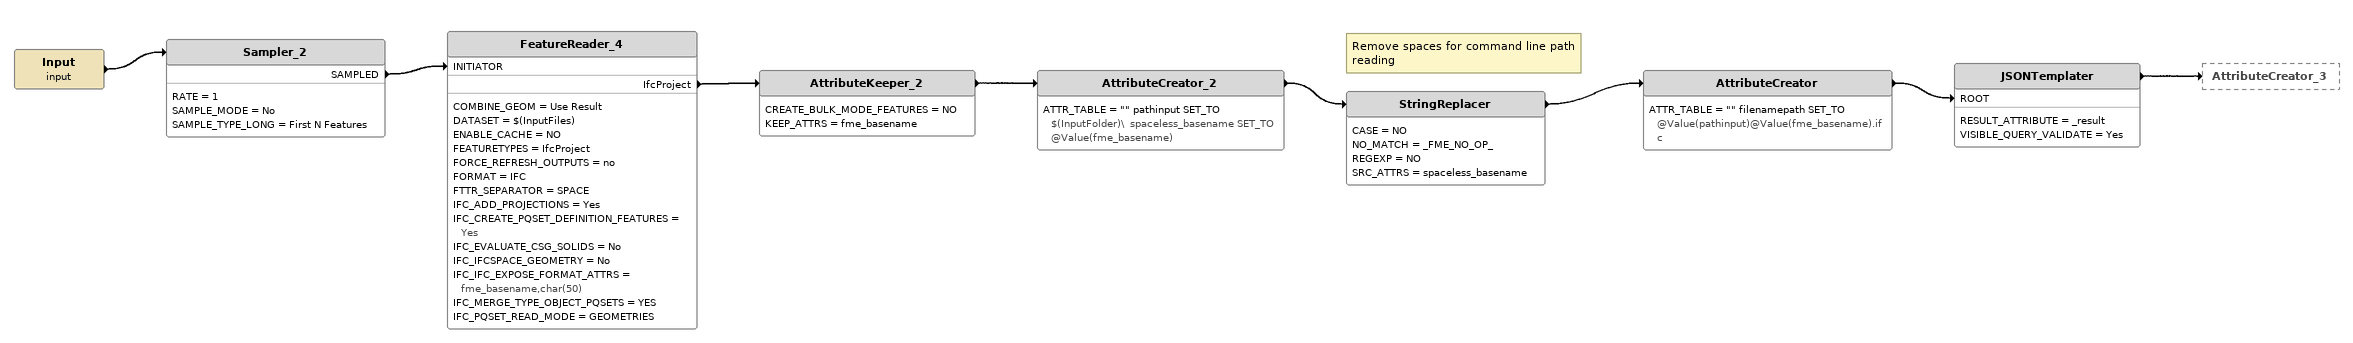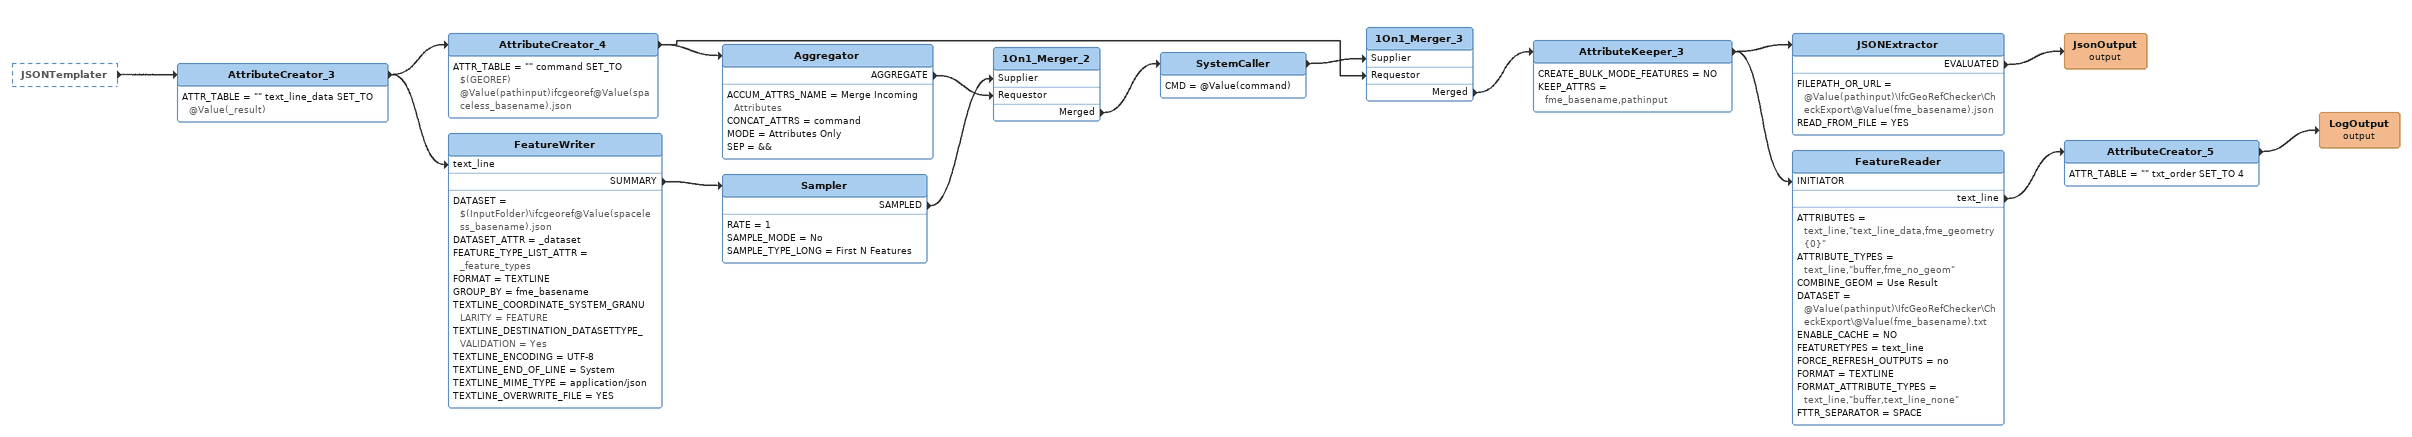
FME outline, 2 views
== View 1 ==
Input (input)
    -> Sampler_2
Sampler_2
    RATE = 1
    SAMPLE_MODE = No
    SAMPLE_TYPE_LONG = First N Features
    SAMPLED -> FeatureReader_4 [INITIATOR]
FeatureReader_4
    COMBINE_GEOM = Use Result
    DATASET = $(InputFiles)
    ENABLE_CACHE = NO
    FEATURETYPES = IfcProject
    FORCE_REFRESH_OUTPUTS = no
    FORMAT = IFC
    FTTR_SEPARATOR = SPACE
    IFC_ADD_PROJECTIONS = Yes
    IFC_CREATE_PQSET_DEFINITION_FEATURES = Yes
    IFC_EVALUATE_CSG_SOLIDS = No
    IFC_IFCSPACE_GEOMETRY = No
    IFC_IFC_EXPOSE_FORMAT_ATTRS = fme_basename,char(50)
    IFC_MERGE_TYPE_OBJECT_PQSETS = YES
    IFC_PQSET_READ_MODE = GEOMETRIES
    IfcProject -> AttributeKeeper_2
AttributeKeeper_2
    CREATE_BULK_MODE_FEATURES = NO
    KEEP_ATTRS = fme_basename
    -> AttributeCreator_2
AttributeCreator_2
    ATTR_TABLE = "" pathinput SET_TO $(InputFolder)\  spaceless_basename SET_TO @Value(fme_basename)
    -> StringReplacer
Note: Remove spaces for command line path reading
StringReplacer
    CASE = NO
    NO_MATCH = _FME_NO_OP_
    REGEXP = NO
    SRC_ATTRS = spaceless_basename
    -> AttributeCreator
AttributeCreator
    ATTR_TABLE = "" filenamepath SET_TO  @Value(pathinput)@Value(fme_basename).ifc
    -> JSONTemplater [ROOT]
JSONTemplater
    RESULT_ATTRIBUTE = _result
    VISIBLE_QUERY_VALIDATE = Yes
    -> AttributeCreator_3

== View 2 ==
JSONTemplater [outside]
    -> AttributeCreator_3
AttributeCreator_3
    ATTR_TABLE = "" text_line_data SET_TO @Value(_result)
    -> AttributeCreator_4
    -> FeatureWriter [text_line]
AttributeCreator_4
    ATTR_TABLE = "" command SET_TO $(GEOREF) @Value(pathinput)ifcgeoref@Value(spaceless_basename).json
    -> Aggregator
    -> 1On1_Merger_3 [Requestor]
Aggregator
    ACCUM_ATTRS_NAME = Merge Incoming Attributes
    CONCAT_ATTRS = command
    MODE = Attributes Only
    SEP = &&
    AGGREGATE -> 1On1_Merger_2 [Requestor]
FeatureWriter
    DATASET = $(InputFolder)\ifcgeoref@Value(spaceless_basename).json
    DATASET_ATTR = _dataset
    FEATURE_TYPE_LIST_ATTR = _feature_types
    FORMAT = TEXTLINE
    GROUP_BY = fme_basename
    TEXTLINE_COORDINATE_SYSTEM_GRANULARITY = FEATURE
    TEXTLINE_DESTINATION_DATASETTYPE_VALIDATION = Yes
    TEXTLINE_ENCODING = UTF-8
    TEXTLINE_END_OF_LINE = System
    TEXTLINE_MIME_TYPE = application/json
    TEXTLINE_OVERWRITE_FILE = YES
    SUMMARY -> Sampler
Sampler
    RATE = 1
    SAMPLE_MODE = No
    SAMPLE_TYPE_LONG = First N Features
    SAMPLED -> 1On1_Merger_2 [Supplier]
1On1_Merger_2
    Merged -> SystemCaller
SystemCaller
    CMD = @Value(command)
    -> 1On1_Merger_3 [Supplier]
1On1_Merger_3
    Merged -> AttributeKeeper_3
AttributeKeeper_3
    CREATE_BULK_MODE_FEATURES = NO
    KEEP_ATTRS = fme_basename,pathinput
    -> JSONExtractor
    -> FeatureReader [INITIATOR]
JSONExtractor
    FILEPATH_OR_URL = @Value(pathinput)\IfcGeoRefChecker\CheckExport\@Value(fme_basename).json
    READ_FROM_FILE = YES
    EVALUATED -> JsonOutput (output)
JsonOutput (output)
FeatureReader
    ATTRIBUTES = text_line,"text_line_data,fme_geometry{0}"
    ATTRIBUTE_TYPES = text_line,"buffer,fme_no_geom"
    COMBINE_GEOM = Use Result
    DATASET = @Value(pathinput)\IfcGeoRefChecker\CheckExport\@Value(fme_basename).txt
    ENABLE_CACHE = NO
    FEATURETYPES = text_line
    FORCE_REFRESH_OUTPUTS = no
    FORMAT = TEXTLINE
    FORMAT_ATTRIBUTE_TYPES = text_line,"buffer,text_line_none"
    FTTR_SEPARATOR = SPACE
    text_line -> AttributeCreator_5
AttributeCreator_5
    ATTR_TABLE = "" txt_order SET_TO 4
    -> LogOutput (output)
LogOutput (output)
